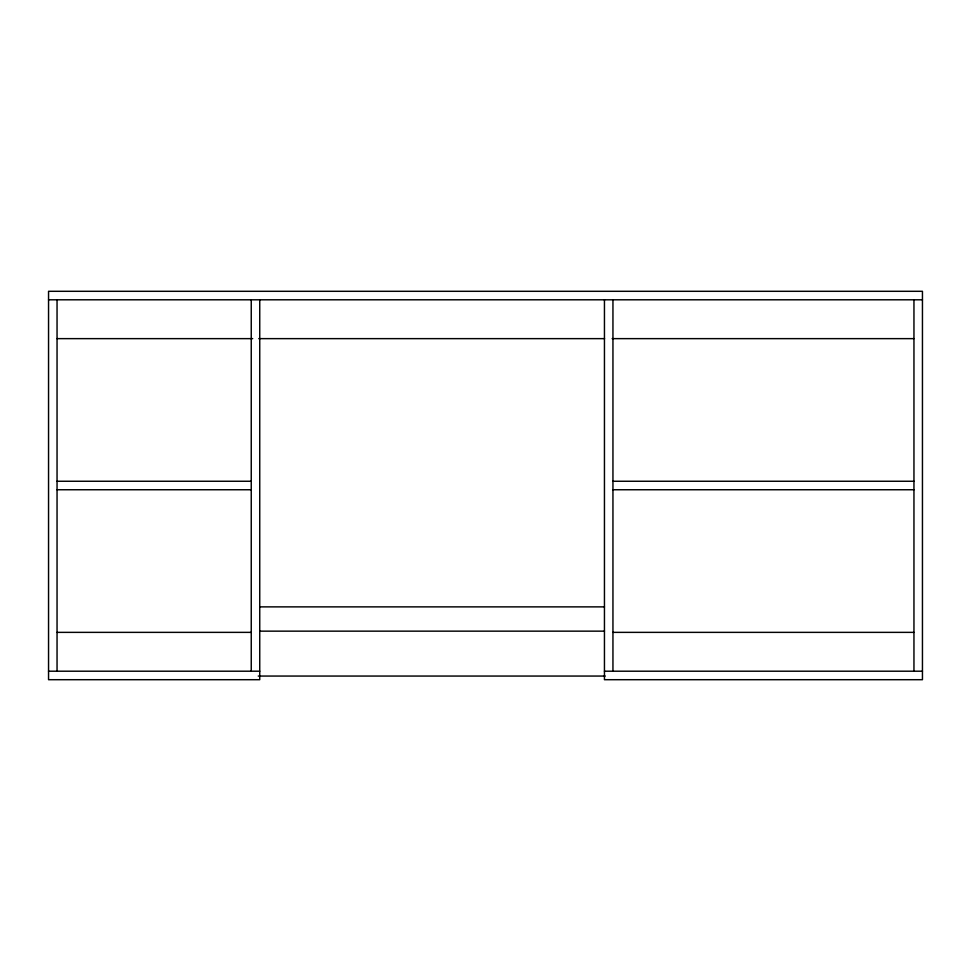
<?xml version="1.0" encoding="UTF-8"?>
<svg xmlns="http://www.w3.org/2000/svg" width="971" height="971" viewBox="0 0 971 971"><rect width="100%" height="100%" fill="white"/><g stroke="black" fill="none" stroke-linecap="round" stroke-linejoin="round"><path stroke-width="1.46" d="M48.55 299.796L922.45 299.796M57.046 338.636L252.691 338.636M258.759 338.636L604.557 338.636M612.143 338.636L913.954 338.636M57.046 481.252L251.246 481.252M612.944 481.252L913.954 481.252M57.046 489.748L251.246 489.748M612.944 489.748L913.954 489.748M259.743 606.875L604.448 606.875M259.743 631.15L604.448 631.15M57.046 632.364L251.246 632.364M612.944 632.364L913.954 632.364M48.55 671.204L259.743 671.204M604.448 671.204L922.45 671.204M258.237 676.059L605.188 676.059M913.954 299.796L913.954 671.204M612.944 299.796L612.944 671.204M604.448 299.796L604.448 679.7L922.45 679.7L922.45 291.3L48.55 291.3L48.55 679.7L259.743 679.7L259.743 299.796M251.246 299.796L251.246 671.204M57.046 299.796L57.046 671.204"/></g></svg>
